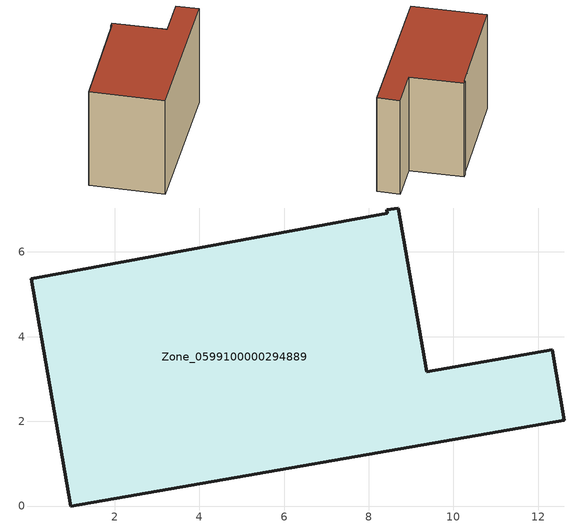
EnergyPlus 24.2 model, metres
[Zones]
Zone_0599100000294889
 floor ground (C_G): 0.96,0 0.03,5.37 8.44,6.92 8.42,6.99 8.7,7.04 9.37,3.17 12.33,3.69 12.61,2.02 z0
 wall outside (C_F): 12.61,2.02 12.33,3.69 9.37,3.17 8.7,7.04 8.42,6.99 8.44,6.92 0.03,5.37 0.96,0 12.61,2.02 z0:7.77
 roof outside (C_R): 0.03,5.37 0.96,0 12.61,2.02 12.33,3.69 9.37,3.17 8.7,7.04 8.42,6.99 8.44,6.92 z7.77
[BUILDING]
Pand.0599100000294889: North Axis=0; Terrain=City; Loads Convergence Tolerance Value=0.04; Temperature Convergence Tolerance Value=0.4; Solar Distribution=FullExterior; Maximum Number of Warmup Days=25; Minimum Number of Warmup Days=1
[Site:Location]
Rotterdam.The.Hague.AP_ZH_NLD Design_Conditions: Latitude=51.96; Longitude=4.45; Time Zone=1; Elevation=-4.5
[SITE:GROUNDTEMPERATURE:BUILDINGSURFACE]
18, 18, 18, 18, 18, 18, 18, 18, 18, 18, 18, 18
[MATERIAL] Thermal Absorptance=0.9; Solar Absorptance=0.7; Visible Absorptance=0.7
Name | Roughness | Thickness | Conductivity | Density | Specific Heat
G.TI.1975-1991 | MediumSmooth | 0.15 | 0.288461 | 540 | 1210
F.TI.1975-1991 | Rough | 0.3 | 0.230769 | 1920 | 840
R.TI.1975-1991 | MediumRough | 0.2 | 0.153846 | 1500 | 1000
[CONSTRUCTION]
C_G: G.TI.1975-1991
C_F: F.TI.1975-1991
C_R: R.TI.1975-1991
[ZONE]
Zone_0599100000294889: Type=1; Multiplier=1; Ceiling Height=Autocalculate; Volume=Autocalculate; Floor Area=autocalculate; Part of Total Floor Area=Yes
[ZONEINFILTRATION:DESIGNFLOWRATE]
Infil_Zone_0599100000294889: Zone or ZoneList or Space or SpaceList=Zone_0599100000294889; Schedule=AlwaysOn; Design Flow Rate Calculation Method=Flow/Area; Flow Rate per Floor Area=0.003; Constant Term Coefficient=1; Temperature Term Coefficient=0; Velocity Term Coefficient=0; Velocity Squared Term Coefficient=0
[HVACTEMPLATE:ZONE:IDEALLOADSAIRSYSTEM]
Zone_0599100000294889: Maximum Heating Supply Air Temperature=50; Minimum Cooling Supply Air Temperature=13; Maximum Heating Supply Air Humidity Ratio=0.0156; Minimum Cooling Supply Air Humidity Ratio=0.0077; Heating Limit=NoLimit; Cooling Limit=NoLimit; Dehumidification Control Type=ConstantSensibleHeatRatio; Cooling Sensible Heat Ratio=0.7; Dehumidification Setpoint=60; Humidification Control Type=None; Humidification Setpoint=30; Outdoor Air Method=None; Outdoor Air Flow Rate per Person=0.00944; Outdoor Air Flow Rate per Zone Floor Area=0; Outdoor Air Flow Rate per Zone=0; Demand Controlled Ventilation Type=None; Outdoor Air Economizer Type=NoEconomizer; Heat Recovery Type=None; Sensible Heat Recovery Effectiveness=0.7; Latent Heat Recovery Effectiveness=0.65
[ZONECONTROL:THERMOSTAT]
ThermostatControl_Zone_0599100000294889: Zone or ZoneList=Zone_0599100000294889; Control Type Schedule=DualSetpointControlType; Control 1=Thermostat_Zone_0599100000294889; Temperature Difference Between Cutout And Setpoint=0
[THERMOSTATSETPOINT:DUALSETPOINT]
Thermostat_Zone_0599100000294889: Heating Setpoint Temperature Schedule=HeatingSetpoint_Zone_0599100000294889; Cooling Setpoint Temperature Schedule=CoolingSetpoint_Zone_0599100000294889
[SCHEDULE:COMPACT]
HeatingSetpoint_Zone_0599100000294889: Through: 12/31, For: AllDays, Until: 24:00, 21
CoolingSetpoint_Zone_0599100000294889: Through: 12/31, For: AllDays, Until: 24:00, 24
DualSetpointControlType: Through: 12/31, For: AllDays, Until: 24:00, 4
AlwaysOn: Through: 12/31, For: AllDays, Until: 24:00, 1
